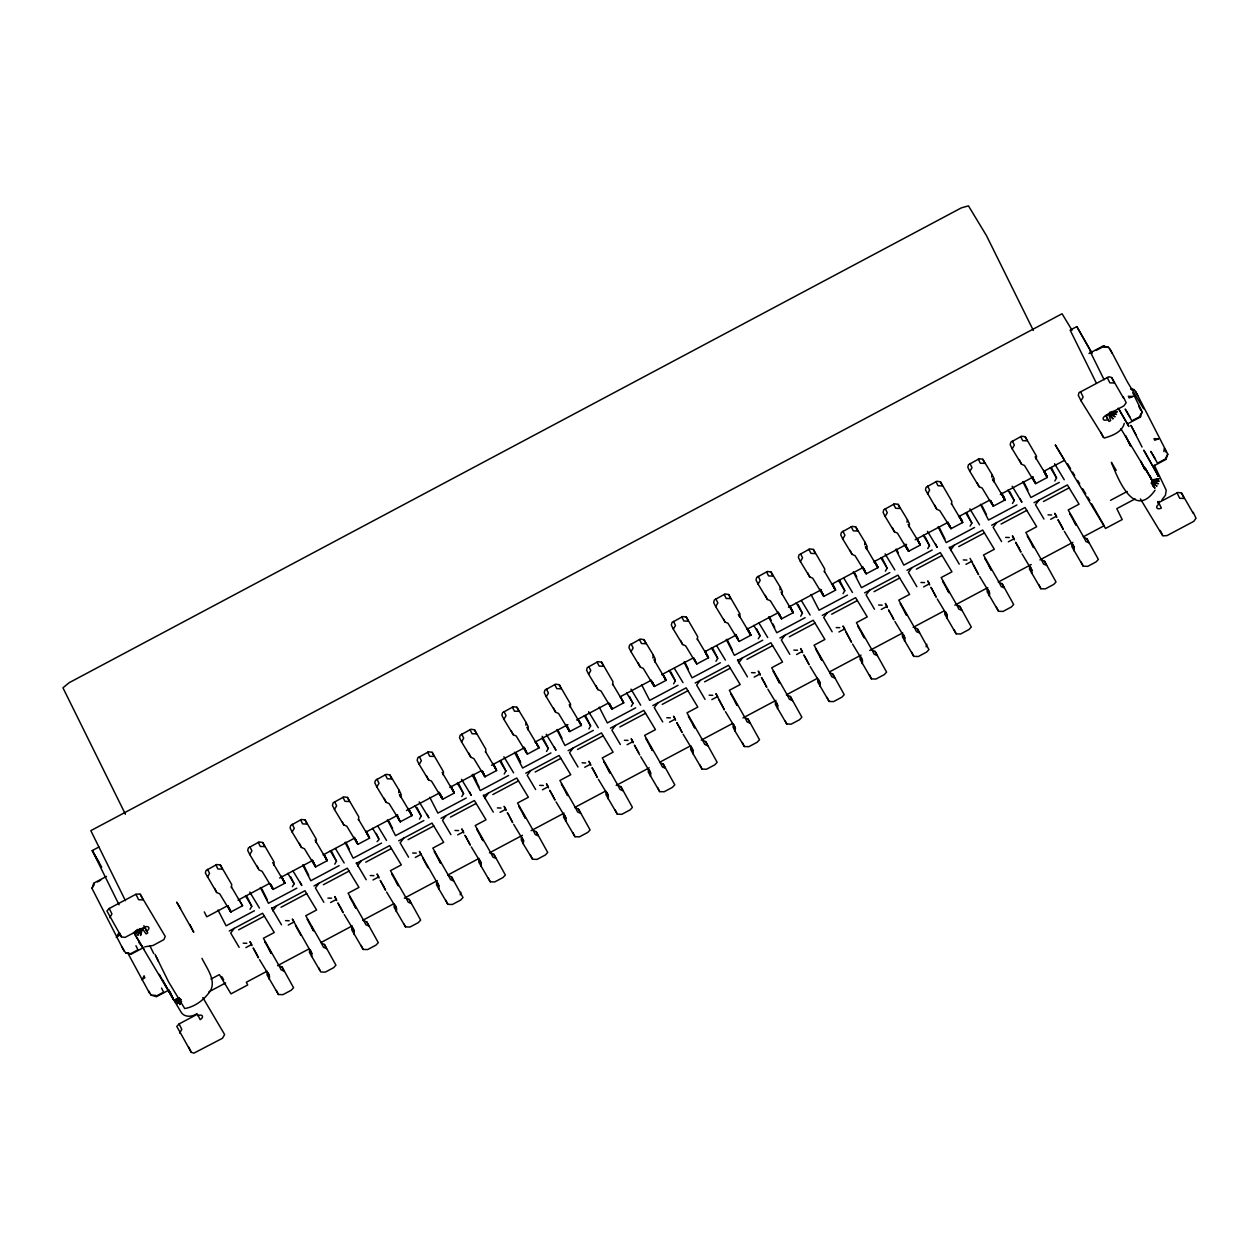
<?xml version="1.0" encoding="UTF-8"?>
<svg xmlns="http://www.w3.org/2000/svg" width="1259" height="1259" viewBox="0 0 1259 1259"><rect width="100%" height="100%" fill="white"/><g stroke="black" fill="none" stroke-linecap="round" stroke-linejoin="round"><path stroke-width="1.5" d="M1123.437 397.986L1111.65 377.543L1108.974 376.756L1078.963 392.729L1078.302 395.295L1080.993 400.74L1104.159 438.038C1111.854 435.96 1122.099 432.152 1124.271 423.433M1193.296 513.436L1181.524 492.993L1177.92 492.458L1158.673 502.609A3.777 2.25 -26.3 0 1 1157.776 503.002M1163.883 451.635L1164.292 448.409L1166.322 452.5M269.111 979.109C270.779 976.622 266.656 968.281 267.081 975.017L278.428 994.5L282.929 994.657L291.27 990.219L293.567 987.717L282.095 967.038L279.105 965.732L263.399 938.285L274.242 932.51L262.596 913.263L229.248 931.015M311.461 956.572C313.145 954.086 309.006 945.729 309.446 952.481L320.777 971.964L325.278 972.121L333.619 967.683L335.933 965.181L324.46 944.486L321.47 943.196L305.764 915.734L316.591 909.974L304.946 890.727L271.598 908.479M353.826 934.021C355.494 931.55 351.371 923.193 351.796 929.929L363.143 949.428L367.644 949.569L375.985 945.131L378.282 942.629L366.81 921.95L363.82 920.659L348.113 893.198L358.957 887.422L347.311 868.175L313.963 885.927M398.71 792.745L399.134 790.274L389.818 774.867L386.214 774.332L375.465 780.312L374.804 782.862L376.819 786.954L386.135 802.345L389.125 803.635L400.331 821.718M396.192 911.485C397.86 908.998 393.721 900.657 394.161 907.393L405.492 926.876L409.993 927.033L418.334 922.595L420.648 920.093L409.175 899.398L406.185 898.108L390.479 870.646L401.306 864.886L389.661 845.639L356.313 863.391M438.541 888.948C440.209 886.462 436.086 878.105 436.527 884.857L447.858 904.34L452.359 904.481L460.7 900.043L462.997 897.541L451.525 876.862L448.534 875.572L432.828 848.11L443.672 842.334L432.026 823.103L398.678 840.839M480.907 866.397C482.575 863.91 478.436 855.569 478.876 862.305L490.223 881.788L494.708 881.945L503.049 877.507L505.363 875.005L493.89 854.326L490.9 853.02L475.194 825.558L486.021 819.798L474.391 800.551L441.028 818.303M525.79 725.105L526.199 722.635L516.882 707.243L513.294 706.708L502.53 712.673L501.885 715.238L503.899 719.33L513.216 734.721L516.206 736.011L526.892 753.622L523.823 747.106L526.498 751.906L524.279 748.066M483.393 795.767L516.741 778.015L528.387 797.246L517.543 803.022L533.249 830.484L536.24 831.774L547.712 852.469L545.415 854.955L537.074 859.393L532.573 859.252L523.256 843.86L523.602 840.792L522.249 838.053M565.621 821.309C567.29 818.822 563.151 810.481 563.591 817.217L574.938 836.7L579.423 836.857L587.764 832.419L590.078 829.917L578.605 809.238L575.615 807.932L559.909 780.486L570.752 774.71L559.106 755.463L525.743 773.215M607.971 798.773C609.639 796.286 605.516 787.929 605.957 794.681L617.288 814.164L621.789 814.321L630.13 809.883L632.427 807.381L620.955 786.686L617.964 785.396L602.258 757.934L613.102 752.174L601.456 732.927L568.108 750.679M653.201 684.77L643.27 668.387L640.296 667.097L630.979 651.69L628.949 647.598L629.61 645.049L640.359 639.068L643.963 639.619L653.279 655.01L652.933 658.079M650.336 776.221C652.005 773.75 647.881 765.393 648.306 772.129L659.653 791.628L664.154 791.769L672.479 787.331L674.793 784.829L663.32 764.15L660.33 762.86L644.624 735.398L655.467 729.622L643.821 710.375L610.458 728.127M692.686 753.685C694.354 751.198 690.231 742.857 690.672 749.593L702.003 769.076L706.504 769.233L714.844 764.795L717.142 762.293L705.669 741.598L702.695 740.308L686.973 712.846L697.816 707.086L686.171 687.839L652.823 705.591M733.446 724.586L733.021 727.057L735.051 731.149L744.368 746.54L748.869 746.681L757.194 742.243L759.507 739.741L748.035 719.062L745.045 717.772L729.339 690.31L740.182 684.534L728.536 665.303L695.173 683.039M735.051 731.149L735.398 728.08L733.367 723.972M779.935 589.857L780.344 587.386L771.027 571.995L767.439 571.444L756.69 577.425L756.029 579.974L758.044 584.066L767.361 599.457L770.351 600.763L781.556 618.83L793.139 612.724L780.989 592.092M777.401 708.597C779.069 706.11 774.946 697.769 775.387 704.505L786.718 723.988L791.219 724.145L799.559 719.707L801.873 717.205L790.384 696.526L787.41 695.22L771.688 667.758L782.531 661.998L770.886 642.751L737.538 660.503M819.766 686.061C821.435 683.574 817.311 675.217 817.736 681.969L829.083 701.452L833.584 701.593L841.909 697.156L844.222 694.669L832.75 673.974L829.76 672.684L814.054 645.222L824.897 639.446L813.251 620.215L779.888 637.967M864.65 544.769L865.059 542.299L855.742 526.907L852.154 526.356L841.405 532.337L840.744 534.886L842.759 538.978L852.075 554.369L855.066 555.675L866.192 573.852L877.869 567.636L865.704 547.004M862.116 663.509C863.784 661.022 859.661 652.681 860.102 659.417L871.433 678.9L875.934 679.057L884.274 674.619L886.588 672.117L875.099 651.438L872.125 650.132L856.403 622.686L867.246 616.91L855.601 597.663L822.253 615.415M907.015 522.217L907.424 519.747L898.108 504.355L894.504 503.82L883.755 509.801L883.094 512.35L885.124 516.442L894.441 531.833L897.431 533.124L907.346 549.522M904.481 640.973C906.15 638.486 902.026 630.13 902.451 636.881L913.798 656.364L918.299 656.521L926.64 652.083L928.937 649.581L917.465 628.886L914.475 627.596L898.769 600.134L909.612 594.374L897.966 575.127L864.618 592.879M946.831 618.421C948.515 615.95 944.376 607.593 944.817 614.329L956.148 633.828L960.648 633.969L968.989 629.531L971.303 627.029L959.83 606.35L956.84 605.06L941.134 577.598L951.961 571.822L940.316 552.575L906.968 570.327M991.73 477.145L992.139 474.674L982.823 459.267L979.219 458.732L968.47 464.713L967.809 467.262L969.839 471.354L979.156 486.745L982.146 488.036L992.061 504.434M989.196 595.885C990.864 593.398 986.741 585.042 987.166 591.793L998.513 611.276L1003.014 611.433L1011.355 606.995L1013.652 604.493L1002.18 583.798L999.19 582.508L983.484 555.046L994.327 549.286L982.681 530.039L949.333 547.791M1031.546 573.349C1033.23 570.862 1029.091 562.505 1029.532 569.241L1040.863 588.74L1045.363 588.882L1053.704 584.444L1056.018 581.941L1044.545 561.262L1041.555 559.972L1025.849 532.51L1036.676 526.734L1025.031 507.503L991.683 525.239M1073.911 550.797C1075.579 548.31 1071.456 539.969 1071.881 546.705L1083.228 566.188L1087.729 566.345L1096.07 561.907L1098.367 559.405L1086.895 538.726L1083.905 537.42L1068.199 509.958L1079.042 504.198L1067.396 484.951L1034.048 502.703M460.18 894.803L460.841 892.253M926.12 646.843L926.781 644.278M1080.993 400.74L1083.165 397.041L1080.474 391.596M91.986 888.366L93.638 883.566L94.157 884.668L91.986 888.366L124.106 951.206M1142.165 411.85L1140.512 416.666L1139.993 415.549L1142.165 411.85L1132.738 392.761M1135.665 391.36L1167.785 454.184L1166.133 459L1165.614 457.883M181.139 1001.377L179.738 1004.572L181.595 1001.409M1166.338 456.655L1167.785 454.184M1152.851 486.021L1155.007 488.209L1151.356 483.157L1152.079 480.67L1150.254 476.5M1155.07 490.223C1134.516 519.353 1118.795 481.143 1111.382 462.352L1116.229 470.378M180.635 999.363L177.314 1003.722L181.249 999.583M270.874 884.605L273.172 889.452L270.591 884.416L273.25 889.342L284.849 883.236L281.339 876.154L284.927 883.126L272.699 862.604M358.453 819.971L358.799 816.902L347.453 797.419L343.864 796.868L333.1 802.849L332.439 805.398L334.469 809.49L343.786 824.897L346.776 826.187L357.462 843.782L354.393 837.266M397.403 816.54L400.047 820.931M442.129 772.428L454.279 793.06L442.601 799.276L439.108 792.194M485.486 751.529L496.644 770.524L484.967 776.74L482.244 771.311L484.762 775.859M578.778 720.4L581.438 725.326L569.21 704.804M612.551 683.905L623.787 702.79L612.047 709.1L609.435 703.624M651.359 680.442L654.475 686.454L651.816 681.528L654.475 686.454L666.074 680.348L653.925 659.716M705.811 652.823L704.93 650.714L708.518 657.702L697.266 638.817M789.645 605.626L793.233 612.614L790.101 606.586M823.827 596.388L822.111 593.036L823.827 596.388L835.504 590.172L824.346 571.193M863.564 568.863L866.192 573.852M875.241 562.647L874.36 560.554L877.948 567.526L875.273 562.6L877.665 566.755M906.511 547.602L908.101 550.734L905.315 545.43L908.542 551.3L920.219 545.1L916.709 538.002M951.458 504.371L951.804 501.302L940.473 481.819L936.869 481.268L926.12 487.249L925.459 489.798L936.79 509.297L939.781 510.587L950.702 527.883M990.644 500.736L993.335 506.118L990.534 500.783L993.068 505.331M992.784 479.38L1005.012 499.902L1001.424 492.914L1004.1 497.73L1002.211 494.582M1032.112 476.594L1035.622 483.676L1047.299 477.46L1043.79 470.378L1046.465 475.178L1044.561 472.031M144.801 946.831L153.063 945.478L163.89 939.623L165.244 936.444L140.001 893.984L135.925 894.283L109.234 908.479L106.936 910.981L121.415 936.885L125.003 937.42L144.25 927.269A3.777 2.25 -26.3 0 1 148.751 927.411A3.777 2.25 -26.3 0 1 146.579 931.109L143.888 925.648M197.82 1015.777A3.777 2.25 -26.3 0 1 202.321 1015.934A3.777 2.25 -26.3 0 1 200.15 1019.633L197.458 1014.172L179.108 1023.929L176.795 1026.431L191.274 1052.335L193.949 1053.122L222.465 1038.282L224.637 1034.583L202.825 997.553M1161.994 499.744L1165.441 495.243L1166.212 490.192L1154.267 465.153M137.719 929.362L133.423 932.998L138.222 929.724M179.644 998.639L175.331 1002.274L180.147 999.001M250.037 909.266L251.769 906.307L246.591 895.841M292.387 886.729L294.134 883.771L290.672 876.783M334.752 864.178L336.483 861.219L331.306 850.754M377.102 841.641L378.959 839.643L376.252 833.442M419.467 819.09L421.198 816.131L416.886 807.412M461.817 796.554L463.564 793.595L458.386 783.129M504.182 774.017L505.913 771.043L500.736 760.578M546.532 751.466L548.279 748.507L542.236 736.295M588.897 728.93L590.628 725.971L585.451 715.49M631.247 706.378L632.994 703.419L629.547 696.447M673.612 683.842L675.343 680.883L671.031 672.149M715.978 661.29L717.709 658.331L712.531 647.866M758.327 638.754L760.058 635.795L756.612 628.808M800.693 616.218L802.424 613.243L798.112 604.525M843.042 593.666L844.773 590.707L839.611 580.242M885.407 571.13L887.139 568.171L881.961 557.69M927.757 548.578L929.504 545.619L925.192 536.901M970.122 526.042L971.854 523.083L966.676 512.602M1012.472 503.49L1014.219 500.531L1009.907 491.813M1054.837 480.954L1056.569 477.995L1051.391 467.53M231.373 887.595L231.719 884.526L220.388 865.043L216.784 864.508L206.035 870.473L205.374 873.038L216.705 892.521L219.695 893.811L230.381 911.422L227.785 905.866L229.988 909.706M273.722 865.059L274.084 861.99L262.738 842.507L259.134 841.956L248.385 847.936L247.724 850.486L249.754 854.578L259.071 869.985L262.061 871.275L272.731 888.87L270.559 884.463M316.088 842.523L316.434 839.454L305.103 819.955L301.499 819.42L290.75 825.4L290.089 827.95L292.104 832.042L301.42 847.433L304.41 848.723L315.537 866.9L327.214 860.7L315.049 840.068M443.168 774.883L443.514 771.814L432.167 752.331L428.579 751.78L417.815 757.761L417.154 760.326L419.184 764.418L428.501 779.809L431.491 781.099L441.405 797.482M485.518 752.347L485.864 749.278L474.533 729.795L470.929 729.244L460.18 735.225L459.519 737.774L461.549 741.866L470.85 757.257L473.84 758.563L484.526 776.158L482.339 771.751M570.233 707.259L570.579 704.19L559.248 684.707L555.644 684.156L544.895 690.137L544.234 692.686L546.264 696.778L555.581 712.169L558.555 713.475L569.241 731.07L566.833 726.38L569.76 731.542L581.359 725.436L578.51 720.164L580.918 724.869M612.598 684.723L612.944 681.654L601.597 662.155L598.009 661.62L587.245 667.6L586.6 670.15L588.614 674.242L597.931 689.633L600.921 690.923L611.606 708.534L609.419 704.111M697.313 639.635L697.659 636.566L686.312 617.067L682.724 616.532L671.976 622.513L671.315 625.062L673.329 629.154L682.646 644.545L685.636 645.836L695.55 662.234M738.325 614.361L739.663 617.083L740.009 614.014L728.678 594.531L725.074 593.98L714.325 599.961L713.664 602.526L715.694 606.618L725.011 622.009L728.001 623.299L737.916 639.682M824.377 571.995L824.724 568.926L813.393 549.443L809.789 548.908L799.04 554.873L798.379 557.438L800.409 561.53L809.726 576.921L812.716 578.211L823.386 595.822L820.333 589.306M234.237 928.355L230.712 933.061L239.147 947.366M276.602 905.819L273.061 910.525L281.497 924.83M1036.173 459.283L1036.519 456.214L1025.188 436.731L1021.584 436.181L1010.835 442.161L1010.174 444.726L1012.189 448.818L1021.505 464.209L1024.496 465.5L1034.41 481.882M318.968 883.267L315.427 887.973L323.862 902.294M361.317 860.731L357.776 865.437L366.212 879.742M403.683 838.179L400.142 842.901L408.577 857.206M446.032 815.643L442.491 820.349L450.927 834.654M488.398 793.091L484.857 797.813L493.292 812.118M530.747 770.555L527.206 775.261L535.642 789.566M573.113 748.019L569.572 752.725L578.007 767.03M615.462 725.467L611.921 730.173L620.357 744.494M657.827 702.931L654.287 707.637L662.722 721.942M700.177 680.379L696.652 685.101L705.071 699.406M742.542 657.843L739.002 662.549L747.437 676.854M784.892 635.291L781.367 640.013L789.786 654.318M827.257 612.755L823.716 617.461L832.152 631.766M869.607 590.219L866.082 594.925L874.501 609.23M911.972 567.667L908.431 572.373L916.867 586.694M954.322 545.131L950.797 549.837L959.232 564.142M996.687 522.579L993.146 527.301L1001.582 541.606M1039.053 500.043L1035.512 504.749L1043.947 519.054M98.926 847.024L92.253 850.565L119.054 904.812M1091.978 353.244L1076.823 326.585L1070.15 330.141L1096.101 382.626M93.575 883.267L106.48 876.406M1088.988 353.511L1103.498 345.8M97.494 881.929L100.689 880.214M1096.196 350.411L1104.206 346.146M129.96 954.086L137.955 949.821L135.941 945.729M1139.883 416.603L1131.872 420.868L1125.2 409.065L1129.858 416.76M130.668 954.432L143.557 947.571M1127.686 423.811L1140.591 416.949M227.58 905.74L206.744 916.82L204.304 911.909M237.998 900.185L269.253 883.55M279.671 878.011L312.673 860.448M323.091 854.908L354.346 838.274M366.495 831.806L397.75 815.171M406.437 810.544L439.422 792.981M449.841 787.442L481.111 770.807M491.529 765.267L524.515 747.704M534.933 742.165L567.935 724.602M576.606 719.975L607.877 703.34M620.026 696.872L651.281 680.238M661.699 674.698L692.954 658.064M705.119 651.595L736.373 634.961M746.792 629.406L778.046 612.771M788.464 607.231L821.466 589.668M831.884 584.129L863.139 567.494M873.557 561.939L906.543 544.392M915.23 539.765L948.232 522.202M958.65 516.662L989.904 500.028M1000.323 494.488L1033.309 476.925M1043.727 471.385L1064.563 460.29L1055.262 444.899L1105.512 528.45L1122.194 519.574L1116.796 508.652L1135.13 498.894M229.091 908.636L230.822 911.988L242.499 905.772L231.326 886.792M356.171 840.996L357.886 844.364L369.564 838.148L358.406 819.153M397.671 816.776L400.252 821.812L411.929 815.612L408.42 808.514L412.008 815.502L399.78 794.98M526.844 727.34L539.072 747.877L527.332 754.188L524.594 748.759M694.15 658.536L696.762 664.012L708.424 657.812L705.591 652.54L707.999 657.229M735.618 634.394L739.112 641.476L750.789 635.26L747.279 628.178L750.868 635.166L738.64 614.628M951.411 503.553L962.584 522.548L950.907 528.764L948.326 523.728M1004.493 499.43L1002.085 494.74L1004.934 500.012L993.257 506.212L990.676 501.176M254.444 910.729L226.101 925.821L217.98 910.037M296.809 888.193L268.45 903.285L260.33 887.501M339.159 865.641L310.816 880.733L302.695 864.949M381.524 843.105L353.165 858.197L345.045 842.413M423.874 820.569L395.531 835.646L387.41 819.861M466.239 798.017L437.88 813.109L429.76 797.325M508.589 775.481L480.246 790.558L472.125 774.773M550.954 752.929L522.611 768.021L514.475 752.237M593.304 730.393L564.961 745.485L556.84 729.701M635.669 707.841L607.326 722.934L599.205 707.149M678.034 685.305L649.675 700.397L641.555 684.613M720.384 662.769L692.041 677.846L683.92 662.061M762.749 640.217L734.39 655.309L726.27 639.525M805.099 617.681L776.756 632.758L768.635 616.973M847.464 595.129L819.105 610.222L810.985 594.437M889.814 572.593L861.471 587.685L853.35 571.901M932.179 550.041L903.82 565.134L895.7 549.349M974.529 527.505L946.186 542.598L938.065 526.813M1016.894 504.969L988.535 520.046L980.415 504.261M1059.244 482.417L1030.901 497.51L1022.78 481.725M238.659 929.819L264.343 916.159M281.025 907.283L306.692 893.607M323.374 884.731L349.058 871.071M365.74 862.195L391.407 848.519M408.089 839.643L433.773 825.983M450.454 817.107L476.138 803.447M492.804 794.571L518.488 780.895M535.169 772.019L560.853 758.359M577.519 749.483L603.203 735.807M619.884 726.931L645.568 713.271M662.234 704.395L687.918 690.719M704.599 681.843L730.283 668.183M746.949 659.307L772.633 645.647M789.314 636.771L814.998 623.095M831.664 614.219L857.348 600.559M874.029 591.683L899.713 578.007M916.379 569.131L942.062 555.471M958.744 546.595L984.428 532.919M1001.11 524.043L1026.777 510.383M1043.459 501.507L1069.143 487.847M245.883 947.602L251.721 944.486L249.974 941.606L252.005 945.698M288.248 925.05L294.087 921.95L292.34 919.054L311.823 953.504M330.598 902.514L336.436 899.398L334.689 896.518L336.72 900.61M372.963 879.962L378.802 876.862L377.055 873.982L379.069 878.074M415.328 857.426L421.151 854.326L419.404 851.43L438.887 885.88M457.678 834.89L463.517 831.774L461.77 828.894L463.784 832.986M500.043 812.338L505.866 809.238L504.119 806.342L506.149 810.434M542.393 789.802L548.232 786.686L546.485 783.806L548.515 787.898M584.758 767.25L590.597 764.15L588.85 761.254L590.864 765.362M627.108 744.714L632.947 741.598L631.2 738.718L633.23 742.81M669.473 722.162L675.312 719.062L673.565 716.182L675.579 720.274M711.823 699.626L717.661 696.526L715.915 693.63L724.429 709.919L719.109 700.035M754.188 677.09L760.027 673.974L758.28 671.094L760.294 675.186M796.538 654.538L802.376 651.438L800.63 648.542L802.66 652.634M838.903 632.002L844.742 628.886L842.995 626.006L851.509 642.279L846.174 632.411M881.253 609.45L887.091 606.35L885.345 603.454L887.375 607.562M923.618 586.914L929.457 583.798L927.71 580.918L929.724 585.01M965.968 564.362L971.806 561.262M1008.333 541.826L1014.172 538.726L1012.425 535.83L1014.439 539.922M1050.683 519.29L1056.521 516.174L1054.774 513.294L1056.805 517.386M155.581 996.42L163.576 992.155L161.561 988.063M1165.504 458.937L1157.493 463.202L1150.805 451.399L1155.463 459.11M156.289 996.766L169.178 989.904M1153.307 466.145L1166.196 459.283M211.024 979.046L219.365 974.608L230.995 993.855L247.677 984.979L246.323 982.256L267.16 971.161M1110.548 500.327L1127.214 491.451M178.951 997.679L173.947 1000.338L159.279 974.324M208.931 991.809L225.613 982.949M277.594 965.622L308.848 948.987M320.998 942.519L352.252 925.884M362.671 920.329L393.925 903.694M404.344 898.155L437.345 880.592M447.763 875.052L479.018 858.418M489.436 852.862L522.438 835.315M531.109 830.688L564.111 813.125M574.529 807.586L605.784 790.951M616.202 785.411L649.203 767.848M659.622 762.293L690.876 745.658M701.294 740.119L732.549 723.484M742.967 717.945L775.969 700.382M786.387 694.842L817.642 678.208M829.791 671.739L861.046 655.105M869.733 650.478L902.734 632.915M913.153 627.375L944.407 610.741M954.826 605.186L987.811 587.638M998.23 582.083L1031.231 564.536M1039.918 559.909L1072.904 542.346M1083.322 536.806L1104.159 525.711L1091.616 503.773M196.656 1013.857C191.919 1017.083 184.019 1017.587 180.934 1011.89L134.571 933.895M1157.887 502.294L1159.555 501.412M179.297 998.167L173.947 1000.338L162.49 980.006M1051.611 514.978L1048.007 514.852M1009.246 537.514L1005.658 537.404M966.896 560.066L963.292 559.94M924.531 582.602L920.943 582.492M882.181 605.154L878.577 605.028M839.816 627.69L836.228 627.564M797.466 650.226L793.862 650.116M755.101 672.778L751.513 672.652M712.751 695.314L709.147 695.204M670.386 717.866L666.798 717.74M628.036 740.402L624.433 740.292M585.671 762.954L582.067 762.828M543.321 785.49L539.718 785.364M500.956 808.042L497.352 807.916M458.606 830.578L455.003 830.452M416.241 853.114L412.637 853.004M373.892 875.666L370.288 875.54M331.526 898.202L327.922 898.092M289.161 920.754L285.573 920.628M246.811 943.29L243.207 943.164M1120.903 428.768L1151.859 479.899L1159.224 478.656L1152.079 480.67L1159.209 481.158L1152.079 481.505L1158.453 483.692L1151.828 482.354L1157.021 486.1L1151.356 483.157M1111.933 412.134L1117.284 411.882L1111.949 411.52M1108.581 347.342L1104.08 347.201L1103.561 346.083L1108.581 347.342L1112.075 353.118M1131.196 389.582L1134.202 389.676L1137.695 395.452M122.092 947.114L125.585 952.874L128.575 952.984M148.578 990.88L151.19 995.224L155.691 995.365M1130.85 388.842L1134.202 389.676M125.585 952.874L130.385 953.677M151.19 995.224L156.21 996.467M934.099 592.879L936.224 597.191L930.889 587.323L932.053 589.055M892.363 616.532L893.874 619.743L888.539 609.875L889.861 612.425M468.159 840.855L470.284 845.167L464.964 835.299L467.482 839.611M932.714 590.329L933.423 591.636M508.479 814.479L512.649 822.631L509.832 817.06M1070.229 514.05L1069.646 513.483L1076.02 525.129L1073.99 521.037M1027.863 536.602L1027.281 536.035L1033.655 547.665L1031.64 543.573M985.514 559.138L984.931 558.571L991.305 570.217L989.275 566.125M973.254 564.787L978.589 574.655L970.059 558.382M943.148 581.689L942.566 581.107L948.94 592.753L946.925 588.661M900.799 604.226L900.216 603.659L906.59 615.305L904.56 611.213M858.433 626.777L857.851 626.195L864.225 637.841L862.21 633.749M816.068 649.314L815.502 648.747L821.875 660.393L819.845 656.301M773.718 671.85L773.136 671.283L779.51 682.929L777.48 678.837M731.353 694.401L730.787 693.835L737.144 705.465L735.13 701.373M689.003 716.938L688.421 716.371L694.795 728.017L692.765 723.925M646.638 739.489L646.056 738.907L652.43 750.553L650.415 746.461M604.289 762.025L603.706 761.459L610.08 773.105L608.05 769.013M561.923 784.577L561.341 783.995L567.715 795.641L565.7 791.549M519.574 807.113L518.991 806.547L525.365 818.193L523.335 814.101M507.896 813.33L507.314 812.763L509.14 815.753M477.208 829.65L476.626 829.083L483 840.729L480.985 836.637M434.859 852.201L434.276 851.635L440.65 863.265L438.62 859.173M422.599 857.835L427.934 867.719M392.493 874.737L391.911 874.171L398.285 885.817L396.27 881.725M350.144 897.289L349.561 896.707L355.935 908.353L353.905 904.261M307.778 919.825L307.196 919.259L313.57 930.905L311.555 926.813M295.519 925.475L300.854 935.343M265.429 942.377L264.846 941.795L271.22 953.441L269.19 949.349M1100.838 432.293L1103.12 437.314M1160.231 530.432L1162.923 535.878L1167.014 535.594L1193.689 521.399L1196.05 518.252L1193.17 512.24M134.839 934.257L142.928 947.665M139.009 942.613L143.904 948.94M1044.671 472.471L1035.134 456.828M1032.994 478.688L1035.701 483.566L1032.585 477.554L1034.048 480.12M948.279 523.775L949.695 526.97M917.591 540.111L908.069 524.468M832.876 585.199L835.063 589.605L832.278 584.302M621.096 697.911L620.482 697.014M439.989 794.287L439.375 793.39L442.177 798.71L440.571 795.562M355.274 839.375L356.69 842.57M1154.094 467.278L1158.516 476.343L1143.849 450.329L1158.516 476.343L1153.905 466.475M747.563 629.39L750.789 635.26M535.767 742.102L538.994 747.972M408.703 809.726L411.929 815.612M1110.06 349.026L1127.34 381.839L1143.644 408.782M1072.039 330.251L1062.061 313.759L90.821 830.657L125.428 900.673M1140.386 498.879L1162.513 535.453M1067.585 463.784L1070.622 468.773M1072.637 472.109L1074.651 475.446M1077.688 480.45L1079.703 483.786M1082.724 488.791L1085.762 493.796M1087.776 497.132L1089.79 500.468M1054.554 463.721L1064.248 479.758M1050.289 467.608L1056.569 477.995M1064.343 531.345L1074.257 547.728M1012.189 486.257L1021.899 502.294L1020.152 498.769M1007.924 490.144L1014.219 500.531M1021.978 553.881L1031.908 570.28M969.839 508.809L979.533 524.846M965.559 512.681L971.854 523.083M979.628 576.433L989.543 592.816M927.474 531.345L937.184 547.382L935.437 543.857M923.209 535.232L929.504 545.619M937.263 598.969L947.177 615.352M885.108 553.897L894.819 569.934M880.844 557.768L887.139 568.171M894.913 621.521L904.828 637.904M843.735 578.038L852.469 592.47M838.494 580.32L844.773 590.707M852.548 644.057L862.462 660.44M801.369 600.574L810.104 615.022M796.129 602.856L802.424 613.243M810.198 666.593L820.113 682.992M759.02 623.126L767.738 637.558M753.779 625.408L760.058 635.795M767.833 689.145L777.747 705.528M716.654 645.662L725.389 660.094M711.414 647.944L717.709 658.331M725.483 711.681L735.398 728.08M674.289 668.214L683.023 682.646M669.064 670.48L675.343 680.883M683.118 734.233L693.032 750.616M630.964 689.145L640.674 705.182M626.699 693.032L632.994 703.419M640.768 756.769L650.683 773.152M588.614 711.697L598.308 727.733M584.349 715.568L590.628 725.971M598.403 779.321L608.317 795.704M546.249 734.233L555.959 750.27L554.212 746.744M541.984 738.12L548.279 748.507M556.053 801.857L565.968 818.24M503.899 756.785L513.593 772.821M499.634 760.656L505.913 771.043M513.688 824.393L523.602 840.792M461.534 779.321L471.244 795.358L469.497 791.832M457.269 783.208L463.564 793.595M471.338 846.945L481.253 863.328M419.184 801.857L428.878 817.894L427.131 814.368M414.919 805.744L421.198 816.131M377.794 826.014L386.529 840.445M372.554 828.28L378.849 838.683M386.607 892.033L396.538 908.416M335.429 848.55L344.163 862.982M330.204 850.832L336.483 861.219M344.258 914.569L354.172 930.952M293.079 871.102L301.814 885.533L300.067 882.008M287.839 873.368L294.134 883.771M249.754 892.033L259.448 908.069M245.474 895.92L251.769 906.307M259.543 959.657L269.457 976.04M180.588 908.542L176.701 902.121L193.744 932.274L189.889 924.484M221.726 976.528L223.661 979.738M127.647 952.795L149.727 993.54M959.846 517.119L961.75 520.266L959.075 515.466L962.663 522.438L959.987 517.512L962.38 521.667M638.738 752.677L634.394 745.123L639.714 754.991M1047.095 476.579L1044.702 472.424L1047.378 477.366L1044.073 471.574M1002.353 494.96L1004.729 499.131M950.073 526.482L947.87 522.642L950.986 528.654L948.184 523.335M920.014 544.203L917.638 540.048L920.298 544.99L917.606 539.607M906.244 546.453L907.723 549.018M863.879 569.005L865.358 571.57L863.58 568.36M835.299 589.291L832.923 585.136L835.583 590.078L832.781 584.743L835.504 590.172M790.558 607.688L792.95 611.843M750.584 634.379L747.94 629.988L750.348 634.693M652.099 681.717L654.192 685.683L652.068 681.748M568.124 728.08L566.172 724.554L568.848 729.37M538.789 747.091L536.161 742.7L538.553 747.405M496.439 769.642L493.135 763.426L496.203 769.941M454.074 792.179L450.785 785.978M441.783 796.994L439.564 793.154L442.696 799.166L440.021 794.24M411.724 814.73L409.081 810.34L411.488 815.029M369.359 837.266L366.07 831.066L369.123 837.581M327.01 859.803L324.177 854.562M282.268 878.2L284.644 882.354M101.727 867.231L92.253 850.565L98.784 862.069M1076.823 326.585L1091.758 352.866M1145.438 468.521L1151.859 479.899L1149.64 475.367M1061.793 526.356L1057.969 519.699L1063.304 529.567L1062.313 527.253M1145.171 468.033L1151.859 479.899M777.968 611.843L779.746 615.053M482.354 771.248L485.045 776.63M451.666 787.583L453.838 792.493M398.536 817.941L396.742 814.73L397.214 815.69M324.602 855.207L326.773 860.117M312.027 859.818L313.821 863.029M1033.733 479.758L1035.417 482.795M906.669 547.397L908.337 550.419M865.138 571.444L863.469 568.423L865.751 573.27L862.966 567.966M821.938 592.485L823.622 595.507M778.44 612.803L781.272 618.059L779.148 614.124M738.073 639.084L736.389 636.047L739.112 641.476M611.843 708.219L609.309 703.671L612.126 709.006L608.994 702.978M567.793 727.733L569.477 730.771M440.729 795.358L442.413 798.395M356.848 841.972L355.164 838.935L357.886 844.364M315.616 866.806L312.5 860.778L315.332 866.019M270.449 884.023L272.983 888.571M242.578 905.677L239.273 899.902M228.933 908.085L230.617 911.107M891.057 614.187L891.75 615.431M1135.948 434.67L1130.928 425.369L1142.07 447.039M820.789 590.266L823.905 596.294L821.104 590.959M736.074 635.354L738.199 639.289M693.725 657.89L696.762 664.012M663.493 675.312L666.153 680.238L662.848 674.462M354.849 838.242L357.981 844.254M227.785 905.866L230.901 911.894M1047.299 477.46L1044.451 472.188L1046.859 476.893M962.584 522.548L959.358 516.662M920.219 545.1L916.993 539.214M877.869 567.636L874.627 561.75M793.139 612.724L789.912 606.838M666.074 680.348L663.225 675.076L665.633 679.781M623.709 702.9L620.876 697.612L623.268 702.317M284.849 883.236L281.623 877.35M1001.708 494.126L1004.934 500.012M778.739 613.511L781.477 618.94M705.197 651.926L708.424 657.812M578.133 719.55L581.359 725.436M493.418 764.638L496.644 770.524M482.244 771.311L484.967 776.74M451.052 787.19L454.279 793.06M397.529 816.399L400.252 821.812M366.338 832.262L369.564 838.148M323.988 854.814L327.214 860.7M312.814 861.471L315.537 866.9M228.099 906.559L230.822 911.988M524.735 749.152L526.467 752.504M1118.244 408.168C1132.927 432.986 1131.857 431.994 1118.574 408.593M651.548 681.292L653.956 685.982L651.769 681.575M1138.671 406.075L1140.701 410.166M1181.524 492.993L1184.215 498.454L1179.714 498.312L1177.023 492.851M1123.296 396.774L1126.176 402.801L1123.831 405.933L1105.481 415.706A3.777 2.25 -26.3 0 0 1103.309 419.404A3.777 2.25 -26.3 0 0 1107.81 419.546L1105.78 415.454M1111.65 377.543L1114.357 383.004L1109.856 382.846L1107.149 377.385M1104.112 379.746L1090.137 351.45M1140.638 461.03L1144.966 469.764L1140.859 461.423M1125.436 435.583L1130.551 445.954L1125.483 435.724M1158.673 502.609L1161.38 508.069A3.777 2.25 -26.3 0 1 1156.879 507.912A3.777 2.25 -26.3 0 1 1159.051 504.214L1157.698 501.491M1033.34 330.425L986.521 235.716L968.47 205.878L961.435 207.829L69.245 682.646L62.95 687.807L125.412 814.227M1086.895 538.726L1088.925 542.818L1085.935 541.512L1083.905 537.42M1025.188 436.731L1027.202 440.823L1022.701 440.681L1020.687 436.574M1081.198 562.096L1083.228 566.188M1012.346 441.012L1014.361 445.119L1012.189 448.818M1019.491 460.117L1021.505 464.209M1023.583 481.536L1027.942 490.365M1044.545 561.262L1046.559 565.354L1043.569 564.063L1041.555 559.972M992.139 474.674L994.169 478.766L993.807 481.835L992.47 479.097M982.823 459.267L984.853 463.359L980.352 463.218L978.322 459.126M1038.848 584.648L1040.863 588.74M969.981 463.564L972.011 467.656L969.839 471.354M977.126 482.653L979.156 486.745M982.099 505.85L986.458 514.663M1002.18 583.798L1004.21 587.89L1001.22 586.6L999.19 582.508M940.473 481.819L942.487 485.911L937.986 485.754L935.972 481.662M996.483 607.184L998.513 611.276M927.631 486.1L929.646 490.192L927.474 493.89M934.776 505.205L936.79 509.297M949.349 547.193L951.08 550.671M938.868 526.624L944.974 538.978M959.83 606.35L961.845 610.442L958.854 609.151L956.84 605.06M907.424 519.747L909.439 523.854L909.092 526.923M898.108 504.355L900.138 508.447L895.637 508.306L893.607 504.214M954.133 629.736L956.148 633.828M885.266 508.652L887.296 512.743L885.124 516.442M892.411 527.741L894.441 531.833M896.502 549.176L898.249 552.701M917.465 628.886L919.495 632.978L916.505 631.688L914.475 627.596M865.059 542.299L867.089 546.39L866.743 549.459L865.389 546.736M855.742 526.907L857.772 530.999L853.272 530.842L851.257 526.75M911.768 652.272L913.798 656.364M842.916 531.188L844.931 535.28L842.759 538.978M850.061 550.277L852.075 554.369M855.018 573.474L856.765 577M875.099 651.438L877.13 655.53L874.139 654.224L872.125 650.132M813.393 549.443L815.407 553.535L810.922 553.393L808.892 549.302M869.418 674.808L871.433 678.9M800.551 553.74L802.581 557.831L800.409 561.53M807.696 572.829L809.726 576.921M832.75 673.974L834.764 678.066L831.79 676.775L829.76 672.684M780.344 587.386L782.374 591.478L782.028 594.547M771.027 571.995L773.057 576.087L768.557 575.93L766.526 571.838M827.053 697.36L829.083 701.452M758.201 576.276L760.216 580.368L758.044 584.066M765.346 595.365L767.361 599.457M769.438 616.8L771.185 620.325M772.916 623.85L774.663 627.375M790.384 696.526L792.415 700.618L789.424 699.312L787.41 695.22M728.678 594.531L730.692 598.623L726.191 598.481L724.177 594.374M785.38 721.265L786.718 723.988M715.836 598.812L717.866 602.919L715.694 606.618M723.657 619.271L725.011 622.009M737.554 659.905L739.285 663.383M727.072 639.336L732.313 649.927M748.035 719.062L750.049 723.154L747.075 721.863L745.045 717.772M686.312 617.067L688.343 621.159L683.842 621.017L681.811 616.926M742.338 742.448L744.368 746.54M673.486 621.364L675.501 625.455L673.329 629.154M680.631 640.453L682.646 644.545M684.723 661.888L688.201 668.938M705.669 741.598L707.7 745.69L704.71 744.399L702.695 740.308M653.279 655.01L655.294 659.102L654.948 662.171M643.963 639.619L645.977 643.711L641.476 643.554L639.462 639.462M699.988 764.984L702.003 769.076M631.121 643.9L633.151 647.992L630.979 651.69M638.266 663.005L640.296 667.097M663.32 764.15L665.334 768.242L662.36 766.951L660.33 762.86M601.597 662.155L603.628 666.247L599.127 666.105L597.096 662.014M657.623 787.536L659.653 791.628M588.771 666.452L590.786 670.543L588.614 674.242M595.916 685.541L597.931 689.633M620.955 786.686L622.985 790.778L619.995 789.487L617.964 785.396M559.248 684.707L561.262 688.799L556.761 688.642L554.747 684.55M615.273 810.072L617.288 814.164M546.406 688.988L548.436 693.079L546.264 696.778M553.551 708.077L555.581 712.169M557.643 729.512L562.002 738.325M578.605 809.238L580.619 813.33L577.629 812.024L575.615 807.932M526.199 722.635L528.229 726.726L527.883 729.795M516.882 707.243L518.913 711.335L514.412 711.193L512.382 707.102M572.908 832.608L574.938 836.7M504.041 711.54L506.071 715.631L503.899 719.33M511.185 730.629L513.216 734.721M516.284 753.417L520.596 762.151M516.159 753.811L520.518 762.639M536.24 831.774L538.27 835.866L535.28 834.575L533.249 830.484M474.533 729.795L476.547 733.887L472.046 733.729L470.032 729.638M530.543 855.16L532.573 859.252M523.256 843.86L521.242 839.769L521.588 836.7M461.691 734.076L463.705 738.167L461.549 741.866M468.836 753.165L470.85 757.257M473.069 774.222L476.516 781.194M483.409 795.153L485.14 798.647M472.928 774.6L479.034 786.938M493.89 854.326L495.904 858.418L492.914 857.111L490.9 853.02M432.167 752.331L434.198 756.423L429.697 756.281L427.667 752.174M488.193 877.696L490.223 881.788M419.326 756.612L421.356 760.719L419.184 764.418M426.471 775.717L428.501 779.809M451.525 876.862L453.555 880.954L450.565 879.663L448.534 875.572M399.134 790.274L401.149 794.366L400.803 797.435L399.449 794.697M389.818 774.867L391.832 778.959L387.331 778.817L385.317 774.726M445.828 900.248L447.858 904.34M397.026 815.942L399.04 820.034M376.976 779.164L378.99 783.255L376.819 786.954M384.121 798.253L386.135 802.345M389.078 821.45L392.572 828.501M409.175 899.398L411.189 903.49L408.199 902.199L406.185 898.108M347.453 797.419L349.483 801.511L344.982 801.353L342.952 797.262M404.155 924.153L405.492 926.876M334.611 801.7L336.641 805.791L334.469 809.49M342.432 822.158L343.786 824.897M356.344 862.793L358.06 866.271M345.863 842.224L349.341 849.274M366.81 921.95L368.84 926.042L365.85 924.751L363.82 920.659M305.103 819.955L307.117 824.047L302.616 823.905L300.602 819.814M361.113 945.336L363.143 949.428M292.261 824.252L294.276 828.343L292.104 832.042M299.406 843.341L301.42 847.433M303.498 864.776L308.723 875.351M324.46 944.486L326.474 948.578L323.484 947.287L321.47 943.196M262.738 842.507L264.768 846.599L260.267 846.441L258.237 842.35M318.763 967.872L320.116 970.595M249.896 846.788L251.926 850.879L249.754 854.578M257.041 865.877L258.394 868.616M271.614 907.865L273.345 911.359M262.014 889.074L267.238 899.65M282.095 967.038L284.125 971.13L281.135 969.823L279.105 965.732M220.388 865.043L222.402 869.135L217.901 868.993L215.887 864.902M276.398 990.408L278.428 994.5M207.546 869.339L209.561 873.431L207.389 877.13M214.691 888.429L216.705 892.521M201.975 958.367C207.216 969.257 218.562 982.886 207.814 994.217C202.085 1001.377 193.807 1006.995 184.711 1008.553L168.564 981.863L155.927 956.211M140.426 894.425L143.117 899.886L138.616 899.729L135.925 894.283M149.868 945.777L153.724 953.582M179.108 1023.929L181.8 1029.39L179.628 1033.088M188.582 1046.874L191.274 1052.335M109.234 908.479L111.941 913.94L109.769 917.638M119.385 932.777L121.415 936.885M155.046 954.369L158.445 961.388M905.048 544.218L905.819 545.871M862.683 566.755L863.155 567.715M141.543 928.985L140.536 935.484L142.472 928.827L145.053 927.584L147.744 933.029L146.075 933.926L142.472 928.827L139.828 928.638L135.39 934.446L140.63 928.922L137.813 935.295L141.543 928.985M1110.155 412.228L1106.283 416.021L1108.974 421.466L1110.643 420.585L1108.754 414.573L1113.098 418.932L1109.431 413.881L1115.096 416.823L1109.903 413.078L1116.528 414.416L1110.155 412.228M118.44 933.785L116.269 937.483L119.259 935.406L118.44 933.785M144.061 976.118L141.889 979.817L144.879 977.739L144.061 976.118M169.949 991.824L173.947 1000.338L169.918 991.872M567.101 726.616L569.682 731.652L566.644 725.514L567.101 726.616M1132.848 396.459L1129.181 397.938L1128.363 396.302L1132.848 396.459M1158.469 438.793L1154.802 440.272L1153.968 438.651L1158.469 438.793M1018.814 547.807L1015.604 542.236L1020.939 552.119L1018.814 547.807M807.035 660.519L803.824 654.963L809.159 664.831L807.035 660.519M764.669 683.055L761.459 677.499L766.794 687.367L764.669 683.055M679.954 728.143L676.744 722.587L682.079 732.455L679.954 728.143M595.239 773.231L592.029 767.675L597.364 777.543L595.239 773.231M552.874 795.767L549.679 790.211L554.999 800.079L552.874 795.767M383.444 885.943L380.249 880.387L385.569 890.255L383.444 885.943M341.095 908.479L337.884 902.923L343.219 912.791L341.095 908.479M256.38 953.567L253.169 948.011L258.504 957.879L256.38 953.567M908.62 551.206L905.961 546.264L908.62 551.206"/></g></svg>
